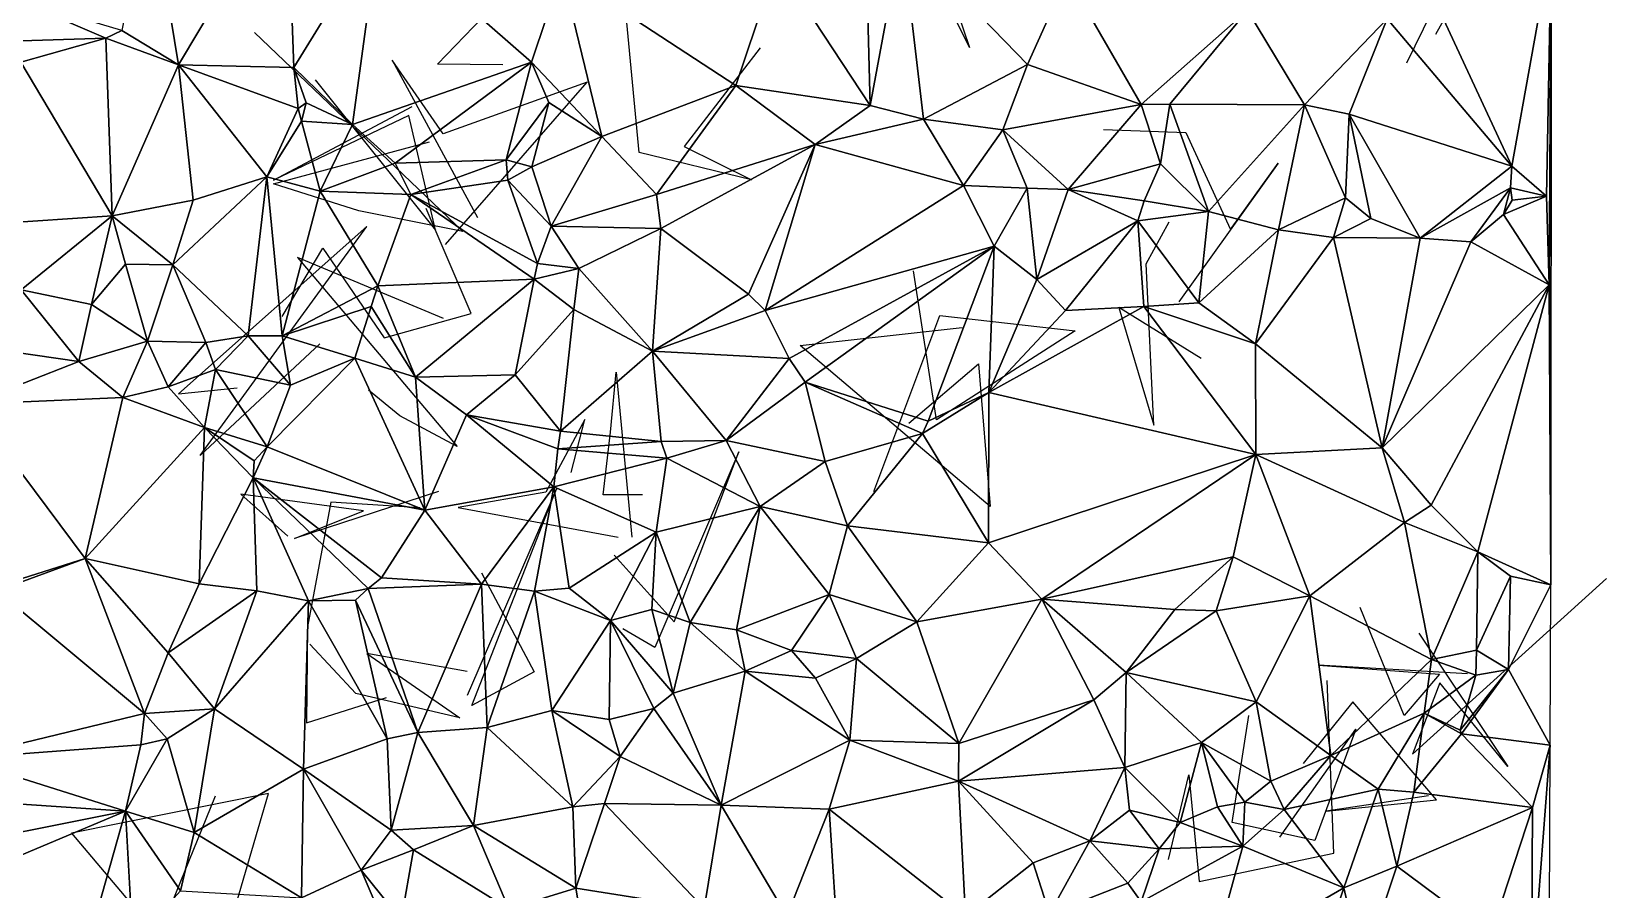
# Model space of a CAD drawing. Header units: metres. Extents: x -15.5 to 15.6, y -15.7 to 15.6.
# Drawn here: x 2.69 to 15.43, y -5.66 to 1.29 of the extents above; entities that cross this region are included whole.
import ezdxf

# ---------------------------------------------------------------- set-up
doc = ezdxf.new("R2010")
doc.units = ezdxf.units.M
doc.layers.add('CRACKS', color=1, linetype='Continuous')
doc.layers.add('STREET_MESH', color=7, linetype='Continuous')

msp = doc.modelspace()

# ---------------------------------------------------------------- linework, layer by layer
at = {"layer": 'CRACKS'}
for points in [[(6.5, 1.018, 0.1), (5.971, 1.022, 0.1), (6.919, 2.009, 0.1), (7.828, 1.439, 0.1), (6.572, 2.53, 0.1)], [(9.807, 2.543, 0.1), (10.277, 1.157, 0.1), (9.816, 2.091, 0.1), (10.04, 2.307, 0.1), (9.798, 2.506, 0.1)], [(14.051, 1.265, 0.1), (14.374, 1.846, 0.1), (12.679, 1.402, 0.1), (14.215, 1.855, 0.1), (13.813, 1.03, 0.1)], [(8.584, 1.155, 0.1), (7.968, 0.356, 0.1), (8.514, 0.087, 0.1), (7.605, 0.308, 0.1), (7.48, 1.618, 0.1)], [(4.491, 1.279, 0.1), (6.176, -0.332, 0.1), (5.336, -0.164, 0.1), (4.644, 0.054, 0.1), (5.907, 0.393, 0.1)], [(6.038, -0.438, 0.1), (7.183, 0.876, 0.1), (6.017, 0.458, 0.1), (5.605, 1.056, 0.1), (6.296, -0.22, 0.1)], [(4.981, 0.895, 0.1), (5.957, -0.322, 0.1), (5.741, 0.608, 0.1), (4.645, 0.083, 0.1), (5.767, 0.679, 0.1)], [(11.362, 0.494, 0.1), (12.029, 0.469, 0.1), (12.389, -0.315, 0.1), (12.776, 0.222, 0.1), (11.972, -0.902, 0.1)], [(4.715, -1.021, 0.1), (5.045, -0.468, 0.1), (5.54, -1.194, 0.1), (6.244, -0.997, 0.1), (5.88, -0.147, 0.1)], [(12.152, -1.361, 0.1), (11.486, -0.948, 0.1), (11.769, -1.901, 0.1), (11.706, -0.593, 0.1), (11.893, -0.254, 0.1)], [(5.02, -1.243, 0.1), (4.05, -2.145, 0.1), (5.4, -0.292, 0.1), (3.875, -1.646, 0.1), (4.351, -1.597, 0.1)], [(6.02, -1.037, 0.1), (4.84, -0.542, 0.1), (6.132, -2.072, 0.1), (5.667, -1.824, 0.1), (5.414, -1.617, 0.1)], [(9.503, -2.437, 0.1), (10.038, -1.013, 0.1), (11.133, -1.137, 0.1), (10.01, -1.857, 0.1), (9.825, -0.651, 0.1)], [(9.786, -1.883, 0.1), (10.349, -1.405, 0.1), (10.446, -2.559, 0.1), (8.908, -1.255, 0.1), (10.217, -1.109, 0.1)], [(7.631, -2.465, 0.1), (7.313, -2.464, 0.1), (7.372, -1.956, 0.1), (7.417, -1.47, 0.1), (7.544, -2.806, 0.1)], [(7.054, -2.284, 0.1), (7.163, -1.854, 0.1), (6.85, -2.444, 0.1), (6.139, -2.568, 0.1), (7.435, -2.808, 0.1)], [(7.402, -2.954, 0.1), (7.887, -3.493, 0.1), (8.41, -2.117, 0.1), (7.731, -3.702, 0.1), (7.471, -3.55, 0.1)], [(6.329, -3.097, 0.1), (6.754, -3.899, 0.1), (6.249, -4.17, 0.1), (6.934, -2.415, 0.1), (6.211, -4.09, 0.1)], [(5.979, -2.437, 0.1), (4.815, -2.819, 0.1), (5.372, -2.593, 0.1), (4.379, -2.458, 0.1), (4.762, -2.798, 0.1)], [(5.829, -2.571, 0.1), (5.109, -2.525, 0.1), (4.919, -3.533, 0.1), (4.912, -4.312, 0.1), (5.56, -4.105, 0.1)], [(13.915, -3.584, 0.1), (14.634, -4.664, 0.1), (14.085, -3.988, 0.1), (13.864, -4.565, 0.1), (15.433, -3.142, 0.1)], [(14.307, -3.914, 0.1), (13.101, -3.845, 0.1), (14.08, -3.916, 0.1), (13.794, -4.25, 0.1), (13.438, -3.377, 0.1)], [(6.212, -3.896, 0.1), (5.399, -3.75, 0.1), (6.154, -4.271, 0.1), (5.311, -4.073, 0.1), (4.938, -3.673, 0.1)], [(11.887, -5.416, 0.1), (12.052, -4.731, 0.1), (12.135, -5.596, 0.1), (13.226, -5.365, 0.1), (13.173, -3.969, 0.1)], [(13.993, -4.901, 0.1), (13.163, -5.027, 0.1), (14.057, -4.935, 0.1), (13.381, -4.141, 0.1), (12.977, -4.64, 0.1)], [(12.788, -5.237, 0.1), (13.404, -4.362, 0.1), (13.071, -5.264, 0.1), (12.402, -5.118, 0.1), (12.539, -4.25, 0.1)], [(4.284, -5.981, 0.1), (4.605, -4.884, 0.1), (3.011, -5.204, 0.1), (3.713, -6.037, 0.1), (4.175, -4.902, 0.1)]]:
    msp.add_polyline3d(points, dxfattribs=at)
at = {"layer": 'STREET_MESH'}
for points in [[(14.984, 1.969), (14.982, -3.194), (14.987, 3.683)], [(3.875, 1.018), (3.641, 2.447), (3.417, 1.296)], [(4.756, 2.492), (3.641, 2.447), (3.875, 1.018)], [(4.756, 2.492), (3.875, 1.018), (4.81, 0.996)], [(4.756, 2.492), (4.81, 0.996), (5.499, 2.119)], [(4.81, 0.996), (5.284, 0.534), (5.499, 2.119)], [(5.284, 0.534), (6.734, 1.04), (5.499, 2.119)], [(6.734, 1.04), (6.977, 1.773), (5.499, 2.119)], [(9.473, 0.687), (9.439, 2.041), (8.717, 1.839)], [(9.73, 2.07), (9.439, 2.041), (9.473, 0.687)], [(9.905, 0.578), (9.73, 2.07), (9.473, 0.687)], [(9.73, 2.07), (9.905, 0.578), (10.746, 1.019)], [(11.069, 1.734), (9.73, 2.07), (10.746, 1.019)], [(14.043, 1.539), (14.667, 0.196), (14.984, 1.969)], [(14.984, 1.969), (14.667, 0.196), (14.946, -0.046)], [(14.969, -0.765), (14.984, 1.969), (14.946, -0.046)], [(14.984, 1.969), (14.969, -0.765), (14.982, -3.194)], [(6.977, 1.773), (8.387, 0.849), (8.717, 1.839)], [(8.387, 0.849), (9.473, 0.687), (8.717, 1.839)], [(6.977, 1.773), (6.734, 1.04), (7.302, 0.437)], [(8.387, 0.849), (6.977, 1.773), (7.302, 0.437)], [(11.666, 0.697), (11.069, 1.734), (10.746, 1.019)], [(12.527, 1.456), (11.069, 1.734), (11.666, 0.697)], [(2.519, 1.21), (3.287, 1.234), (2.526, 1.563)], [(2.526, 1.563), (3.287, 1.234), (3.417, 1.296)], [(14.043, 1.539), (13.657, 1.389), (14.667, 0.196)], [(11.898, 0.698), (12.527, 1.456), (11.666, 0.697)], [(12.527, 1.456), (11.898, 0.698), (12.988, 0.694)], [(13.657, 1.389), (12.527, 1.456), (12.988, 0.694)], [(3.287, 1.234), (3.875, 1.018), (3.417, 1.296)], [(13.35, 0.619), (13.657, 1.389), (12.988, 0.694)], [(14.667, 0.196), (13.657, 1.389), (13.35, 0.619)], [(3.287, 1.234), (2.519, 1.21), (2.6, 1.04)], [(3.339, -0.205), (3.287, 1.234), (2.6, 1.04)], [(3.287, 1.234), (3.339, -0.205), (3.875, 1.018)], [(2.374, -0.271), (3.339, -0.205), (2.6, 1.04)], [(6.734, 1.04), (5.284, 0.534), (5.629, 0.22)], [(6.529, 0.248), (6.734, 1.04), (5.629, 0.22)], [(6.734, 1.04), (6.529, 0.248), (6.874, 0.713)], [(6.734, 1.04), (6.874, 0.713), (7.302, 0.437)], [(3.339, -0.205), (3.995, -0.079), (3.875, 1.018)], [(4.843, 0.664), (3.875, 1.018), (4.59, 0.109)], [(3.875, 1.018), (4.843, 0.664), (4.81, 0.996)], [(3.875, 1.018), (3.995, -0.079), (4.59, 0.109)], [(4.91, 0.71), (5.284, 0.534), (4.81, 0.996)], [(4.843, 0.664), (4.91, 0.71), (4.81, 0.996)], [(9.905, 0.578), (10.546, 0.492), (10.746, 1.019)], [(10.546, 0.492), (11.666, 0.697), (10.746, 1.019)], [(7.743, -0.033), (8.387, 0.849), (7.302, 0.437)], [(9.029, 0.372), (8.387, 0.849), (7.743, -0.033)], [(9.029, 0.372), (9.473, 0.687), (8.387, 0.849)], [(4.87, 0.561), (4.843, 0.664), (4.59, 0.109)], [(4.87, 0.561), (4.91, 0.71), (4.843, 0.664)], [(4.91, 0.71), (4.87, 0.561), (5.284, 0.534)], [(6.529, 0.248), (6.735, 0.191), (6.874, 0.713)], [(6.874, 0.713), (6.735, 0.191), (7.302, 0.437)], [(9.905, 0.578), (9.473, 0.687), (9.029, 0.372)], [(10.546, 0.492), (11.076, 0.009), (11.666, 0.697)], [(11.076, 0.009), (11.822, 0.216), (11.666, 0.697)], [(11.822, 0.216), (11.898, 0.698), (11.666, 0.697)], [(12.211, -0.17), (11.898, 0.698), (11.822, 0.216)], [(11.898, 0.698), (12.211, -0.17), (12.988, 0.694)], [(12.211, -0.17), (12.779, -0.32), (12.988, 0.694)], [(12.779, -0.32), (13.32, -0.06), (12.988, 0.694)], [(13.32, -0.06), (13.35, 0.619), (12.988, 0.694)], [(5.022, -0.007), (4.87, 0.561), (4.59, 0.109)], [(5.284, 0.534), (4.87, 0.561), (5.022, -0.007)], [(5.284, 0.534), (5.022, -0.007), (5.629, 0.22)], [(10.228, 0.04), (9.905, 0.578), (9.029, 0.372)], [(10.546, 0.492), (9.905, 0.578), (10.228, 0.04)], [(13.32, -0.06), (13.526, -0.228), (13.35, 0.619)], [(13.924, -0.385), (14.667, 0.196), (13.35, 0.619)], [(13.526, -0.228), (13.924, -0.385), (13.35, 0.619)], [(6.735, 0.191), (6.893, -0.288), (7.302, 0.437)], [(6.893, -0.288), (7.743, -0.033), (7.302, 0.437)], [(10.546, 0.492), (10.228, 0.04), (10.743, 0.019)], [(10.546, 0.492), (10.743, 0.019), (11.076, 0.009)], [(9.029, 0.372), (7.743, -0.033), (7.78, -0.307)], [(8.488, -0.84), (9.029, 0.372), (7.78, -0.307)], [(9.029, 0.372), (8.488, -0.84), (8.625, -0.972)], [(10.228, 0.04), (9.029, 0.372), (8.625, -0.972)], [(5.022, -0.007), (5.757, -0.033), (5.629, 0.22)], [(5.757, -0.033), (6.529, 0.248), (5.629, 0.22)], [(6.529, 0.248), (5.757, -0.033), (6.54, 0.084)], [(6.735, 0.191), (6.529, 0.248), (6.54, 0.084)], [(6.893, -0.288), (6.735, 0.191), (6.54, 0.084)], [(11.822, 0.216), (11.076, 0.009), (11.691, -0.085)], [(12.211, -0.17), (11.822, 0.216), (11.691, -0.085)], [(13.924, -0.385), (14.656, 0.02), (14.667, 0.196)], [(14.667, 0.196), (14.656, 0.02), (14.946, -0.046)], [(3.995, -0.079), (3.829, -0.602), (4.59, 0.109)], [(3.829, -0.602), (4.44, -1.177), (4.59, 0.109)], [(4.44, -1.177), (4.714, -1.177), (4.59, 0.109)], [(4.714, -1.177), (5.022, -0.007), (4.59, 0.109)], [(6.54, 0.084), (5.757, -0.033), (6.782, -0.591)], [(6.893, -0.288), (6.54, 0.084), (6.782, -0.591)], [(10.476, -0.451), (10.228, 0.04), (8.625, -0.972)], [(10.228, 0.04), (10.476, -0.451), (10.743, 0.019)], [(10.743, 0.019), (10.476, -0.451), (10.822, -0.721)], [(11.076, 0.009), (10.743, 0.019), (10.822, -0.721)], [(11.641, -0.246), (11.076, 0.009), (10.822, -0.721)], [(11.076, 0.009), (11.641, -0.246), (11.691, -0.085)], [(14.334, -0.417), (14.656, 0.02), (13.924, -0.385)], [(14.656, 0.02), (14.334, -0.417), (14.6, -0.196)], [(14.67, -0.079), (14.656, 0.02), (14.6, -0.196)], [(14.656, 0.02), (14.67, -0.079), (14.946, -0.046)], [(3.829, -0.602), (3.995, -0.079), (3.339, -0.205)], [(4.714, -1.177), (5.49, -0.773), (5.022, -0.007)], [(5.49, -0.773), (5.757, -0.033), (5.022, -0.007)], [(6.753, -0.719), (5.757, -0.033), (5.49, -0.773)], [(5.757, -0.033), (6.753, -0.719), (6.782, -0.591)], [(7.743, -0.033), (6.893, -0.288), (7.78, -0.307)], [(11.641, -0.246), (12.211, -0.17), (11.691, -0.085)], [(13.32, -0.06), (12.779, -0.32), (13.224, -0.381)], [(13.526, -0.228), (13.32, -0.06), (13.224, -0.381)], [(14.6, -0.196), (14.969, -0.765), (14.946, -0.046)], [(14.67, -0.079), (14.6, -0.196), (14.946, -0.046)], [(2.374, -0.271), (2.602, -0.804), (3.339, -0.205)], [(2.602, -0.804), (3.171, -0.924), (3.339, -0.205)], [(3.171, -0.924), (3.447, -0.596), (3.339, -0.205)], [(3.447, -0.596), (3.829, -0.602), (3.339, -0.205)], [(11.054, -0.972), (11.641, -0.246), (10.822, -0.721)], [(11.054, -0.972), (11.687, -0.939), (11.641, -0.246)], [(12.133, -0.909), (12.211, -0.17), (11.641, -0.246)], [(11.687, -0.939), (12.133, -0.909), (11.641, -0.246)], [(12.133, -0.909), (12.779, -0.32), (12.211, -0.17)], [(13.924, -0.385), (13.526, -0.228), (13.224, -0.381)], [(14.6, -0.196), (14.334, -0.417), (14.969, -0.765)], [(6.893, -0.288), (6.782, -0.591), (7.115, -0.632)], [(7.78, -0.307), (6.893, -0.288), (7.115, -0.632)], [(7.78, -0.307), (7.115, -0.632), (7.713, -1.3)], [(8.488, -0.84), (7.78, -0.307), (7.713, -1.3)], [(12.779, -0.32), (12.133, -0.909), (12.592, -1.243)], [(12.779, -0.32), (12.592, -1.243), (13.224, -0.381)], [(12.592, -1.243), (13.616, -2.083), (13.224, -0.381)], [(13.616, -2.083), (13.924, -0.385), (13.224, -0.381)], [(8.818, -1.36), (10.476, -0.451), (8.625, -0.972)], [(8.818, -1.36), (8.948, -1.553), (10.476, -0.451)], [(8.948, -1.553), (9.943, -1.868), (10.476, -0.451)], [(10.476, -0.451), (9.943, -1.868), (10.435, -1.637)], [(10.822, -0.721), (10.476, -0.451), (10.435, -1.637)], [(14.334, -0.417), (13.924, -0.385), (13.616, -2.083)], [(14.334, -0.417), (13.616, -2.083), (14.969, -0.765)], [(3.171, -0.924), (3.624, -1.221), (3.447, -0.596)], [(3.624, -1.221), (3.829, -0.602), (3.447, -0.596)], [(4.096, -1.231), (3.829, -0.602), (3.624, -1.221)], [(3.829, -0.602), (4.096, -1.231), (4.44, -1.177)], [(6.782, -0.591), (6.753, -0.719), (7.115, -0.632)], [(6.753, -0.719), (7.075, -0.963), (7.115, -0.632)], [(7.115, -0.632), (7.075, -0.963), (7.713, -1.3)], [(5.794, -1.511), (6.753, -0.719), (5.49, -0.773)], [(6.753, -0.719), (5.794, -1.511), (6.601, -1.493)], [(7.075, -0.963), (6.753, -0.719), (6.601, -1.493)], [(11.054, -0.972), (10.822, -0.721), (10.435, -1.637)], [(3.07, -1.386), (2.602, -0.804), (2.174, -1.255)], [(3.171, -0.924), (2.602, -0.804), (3.07, -1.386)], [(4.714, -1.177), (5.435, -0.939), (5.49, -0.773)], [(5.435, -0.939), (5.794, -1.511), (5.49, -0.773)], [(8.625, -0.972), (8.488, -0.84), (7.713, -1.3)], [(13.616, -2.083), (14.014, -2.549), (14.969, -0.765)], [(14.969, -0.765), (14.014, -2.549), (14.392, -2.925)], [(14.969, -0.765), (14.392, -2.925), (14.982, -3.194)], [(3.171, -0.924), (3.07, -1.386), (3.624, -1.221)], [(5.435, -0.939), (4.714, -1.177), (5.302, -1.358)], [(5.794, -1.511), (5.435, -0.939), (5.302, -1.358)], [(6.968, -1.949), (7.075, -0.963), (6.601, -1.493)], [(7.075, -0.963), (6.968, -1.949), (7.713, -1.3)], [(8.818, -1.36), (8.625, -0.972), (7.713, -1.3)], [(11.687, -0.939), (11.054, -0.972), (10.435, -1.637)], [(12.594, -2.137), (11.687, -0.939), (10.435, -1.637)], [(12.592, -1.243), (12.133, -0.909), (11.687, -0.939)], [(12.594, -2.137), (12.592, -1.243), (11.687, -0.939)], [(3.07, -1.386), (2.174, -1.255), (2.187, -1.731)], [(3.07, -1.386), (3.426, -1.677), (3.624, -1.221)], [(3.624, -1.221), (3.426, -1.677), (3.791, -1.589)], [(4.096, -1.231), (3.624, -1.221), (3.791, -1.589)], [(4.174, -1.45), (4.096, -1.231), (3.791, -1.589)], [(4.096, -1.231), (4.174, -1.45), (4.44, -1.177)], [(4.44, -1.177), (4.174, -1.45), (4.783, -1.576)], [(4.44, -1.177), (4.783, -1.576), (4.714, -1.177)], [(4.714, -1.177), (4.783, -1.576), (5.302, -1.358)], [(12.594, -2.137), (13.616, -2.083), (12.592, -1.243)], [(3.426, -1.677), (3.07, -1.386), (2.187, -1.731)], [(5.302, -1.358), (4.593, -2.076), (5.869, -2.59)], [(4.783, -1.576), (4.593, -2.076), (5.302, -1.358)], [(5.794, -1.511), (5.302, -1.358), (5.869, -2.59)], [(6.968, -1.949), (7.783, -2.033), (7.713, -1.3)], [(8.309, -2.025), (8.818, -1.36), (7.713, -1.3)], [(7.783, -2.033), (8.309, -2.025), (7.713, -1.3)], [(8.948, -1.553), (8.818, -1.36), (8.309, -2.025)], [(4.087, -1.92), (4.174, -1.45), (3.791, -1.589)], [(4.174, -1.45), (4.087, -1.92), (4.593, -2.076)], [(4.783, -1.576), (4.174, -1.45), (4.593, -2.076)], [(5.794, -1.511), (6.206, -1.816), (6.601, -1.493)], [(6.206, -1.816), (5.794, -1.511), (5.869, -2.59)], [(6.206, -1.816), (6.968, -1.949), (6.601, -1.493)], [(3.426, -1.677), (4.087, -1.92), (3.791, -1.589)], [(9.11, -2.194), (8.948, -1.553), (8.309, -2.025)], [(9.898, -1.968), (8.948, -1.553), (9.11, -2.194)], [(9.898, -1.968), (9.943, -1.868), (8.948, -1.553)], [(9.898, -1.968), (10.432, -2.853), (10.435, -1.637)], [(9.943, -1.868), (9.898, -1.968), (10.435, -1.637)], [(10.432, -2.853), (12.594, -2.137), (10.435, -1.637)], [(3.121, -2.98), (3.426, -1.677), (2.187, -1.731)], [(2.388, -3.212), (3.121, -2.98), (2.187, -1.731)], [(3.426, -1.677), (3.121, -2.98), (4.087, -1.92)], [(6.913, -2.399), (6.206, -1.816), (5.869, -2.59)], [(6.968, -1.949), (6.206, -1.816), (6.947, -2.091)], [(6.206, -1.816), (6.913, -2.399), (6.947, -2.091)], [(3.121, -2.98), (4.043, -3.184), (4.087, -1.92)], [(4.087, -1.92), (4.043, -3.184), (4.48, -2.326)], [(4.087, -1.92), (4.488, -2.188), (4.593, -2.076)], [(4.488, -2.188), (4.087, -1.92), (4.48, -2.326)], [(7.783, -2.033), (6.968, -1.949), (6.947, -2.091)], [(7.827, -2.168), (7.783, -2.033), (6.947, -2.091)], [(7.783, -2.033), (7.827, -2.168), (8.309, -2.025)], [(7.827, -2.168), (8.584, -2.56), (8.309, -2.025)], [(8.584, -2.56), (9.11, -2.194), (8.309, -2.025)], [(9.289, -2.715), (9.898, -1.968), (9.11, -2.194)], [(9.898, -1.968), (9.289, -2.715), (10.432, -2.853)], [(4.593, -2.076), (4.48, -2.326), (5.869, -2.59)], [(4.488, -2.188), (4.48, -2.326), (4.593, -2.076)], [(6.913, -2.399), (7.827, -2.168), (6.947, -2.091)], [(10.864, -3.31), (12.594, -2.137), (10.432, -2.853)], [(12.594, -2.137), (10.864, -3.31), (12.411, -2.966)], [(13.031, -3.282), (12.594, -2.137), (12.411, -2.966)], [(13.616, -2.083), (12.594, -2.137), (13.797, -2.688)], [(12.594, -2.137), (13.031, -3.282), (13.797, -2.688)], [(14.014, -2.549), (13.616, -2.083), (13.797, -2.688)], [(7.827, -2.168), (6.913, -2.399), (7.741, -2.768)], [(7.827, -2.168), (7.741, -2.768), (8.584, -2.56)], [(9.289, -2.715), (9.11, -2.194), (8.584, -2.56)], [(4.48, -2.326), (4.043, -3.184), (4.511, -3.242)], [(4.928, -3.324), (4.48, -2.326), (4.511, -3.242)], [(4.928, -3.324), (5.412, -3.224), (4.48, -2.326)], [(4.48, -2.326), (5.519, -3.136), (5.869, -2.59)], [(5.412, -3.224), (5.519, -3.136), (4.48, -2.326)], [(6.328, -3.189), (6.913, -2.399), (5.869, -2.59)], [(6.913, -2.399), (6.328, -3.189), (6.757, -3.245)], [(7.038, -3.219), (6.913, -2.399), (6.757, -3.245)], [(6.913, -2.399), (7.038, -3.219), (7.741, -2.768)], [(5.519, -3.136), (6.328, -3.189), (5.869, -2.59)], [(7.741, -2.768), (8.018, -3.498), (8.584, -2.56)], [(8.018, -3.498), (8.391, -3.557), (8.584, -2.56)], [(8.584, -2.56), (8.391, -3.557), (9.143, -3.271)], [(9.289, -2.715), (8.584, -2.56), (9.143, -3.271)], [(14.392, -2.925), (14.014, -2.549), (13.797, -2.688)], [(7.038, -3.219), (7.372, -3.482), (7.741, -2.768)], [(7.741, -2.768), (7.372, -3.482), (7.707, -3.393)], [(8.018, -3.498), (7.741, -2.768), (7.707, -3.393)], [(9.852, -3.494), (9.289, -2.715), (9.143, -3.271)], [(9.289, -2.715), (9.852, -3.494), (10.432, -2.853)], [(13.031, -3.282), (14.017, -3.797), (13.797, -2.688)], [(14.017, -3.797), (14.392, -2.925), (13.797, -2.688)], [(9.852, -3.494), (10.864, -3.31), (10.432, -2.853)], [(14.392, -2.925), (14.017, -3.797), (14.381, -3.721)], [(14.656, -3.124), (14.392, -2.925), (14.381, -3.721)], [(14.392, -2.925), (14.656, -3.124), (14.982, -3.194)], [(3.121, -2.98), (2.388, -3.212), (2.406, -3.242)], [(3.6, -4.234), (3.121, -2.98), (2.406, -3.242)], [(3.792, -3.744), (3.121, -2.98), (3.6, -4.234)], [(3.792, -3.744), (4.043, -3.184), (3.121, -2.98)], [(10.864, -3.31), (11.94, -3.392), (12.411, -2.966)], [(11.94, -3.392), (12.274, -3.404), (12.411, -2.966)], [(12.274, -3.404), (13.031, -3.282), (12.411, -2.966)], [(4.043, -3.184), (3.792, -3.744), (4.511, -3.242)], [(5.519, -3.136), (5.412, -3.224), (6.328, -3.189)], [(14.64, -3.878), (14.656, -3.124), (14.381, -3.721)], [(14.656, -3.124), (14.64, -3.878), (14.982, -3.194)], [(2.096, -4.599), (3.6, -4.234), (2.406, -3.242)], [(3.792, -3.744), (4.168, -4.197), (4.511, -3.242)], [(4.168, -4.197), (4.928, -3.324), (4.511, -3.242)], [(5.412, -3.224), (4.928, -3.324), (5.309, -3.318)], [(5.412, -3.224), (5.309, -3.318), (5.814, -4.389)], [(6.328, -3.189), (5.412, -3.224), (5.814, -4.389)], [(6.328, -3.189), (5.814, -4.389), (6.374, -4.348)], [(6.757, -3.245), (6.328, -3.189), (6.374, -4.348)], [(6.896, -4.212), (6.757, -3.245), (6.374, -4.348)], [(7.372, -3.482), (7.038, -3.219), (6.757, -3.245)], [(6.896, -4.212), (7.372, -3.482), (6.757, -3.245)], [(8.391, -3.557), (8.837, -3.724), (9.143, -3.271)], [(8.837, -3.724), (9.362, -3.79), (9.143, -3.271)], [(9.362, -3.79), (9.852, -3.494), (9.143, -3.271)], [(10.864, -3.31), (9.852, -3.494), (10.191, -4.477)], [(11.285, -4.125), (10.864, -3.31), (10.191, -4.477)], [(10.864, -3.31), (11.545, -3.903), (11.94, -3.392)], [(11.285, -4.125), (11.545, -3.903), (10.864, -3.31)], [(13.031, -3.282), (12.274, -3.404), (12.597, -4.14)], [(13.031, -3.282), (12.597, -4.14), (13.201, -4.575)], [(14.017, -3.797), (13.031, -3.282), (13.201, -4.575)], [(14.982, -3.194), (14.64, -3.878), (14.977, -4.491)], [(4.928, -3.324), (4.168, -4.197), (4.888, -4.686)], [(4.928, -3.324), (4.888, -4.686), (5.565, -4.441)], [(5.309, -3.318), (4.928, -3.324), (5.565, -4.441)], [(5.814, -4.389), (5.309, -3.318), (5.565, -4.441)], [(7.372, -3.482), (7.878, -4.071), (7.707, -3.393)], [(7.878, -4.071), (8.018, -3.498), (7.707, -3.393)], [(11.545, -3.903), (12.274, -3.404), (11.94, -3.392)], [(12.274, -3.404), (11.545, -3.903), (12.597, -4.14)], [(7.362, -4.283), (7.372, -3.482), (6.896, -4.212)], [(7.362, -4.283), (7.724, -4.195), (7.372, -3.482)], [(7.724, -4.195), (7.878, -4.071), (7.372, -3.482)], [(7.878, -4.071), (8.462, -3.893), (8.018, -3.498)], [(8.018, -3.498), (8.462, -3.893), (8.391, -3.557)], [(8.462, -3.893), (8.837, -3.724), (8.391, -3.557)], [(9.852, -3.494), (9.362, -3.79), (10.191, -4.477)], [(4.168, -4.197), (3.792, -3.744), (3.6, -4.234)], [(8.837, -3.724), (8.462, -3.893), (9.03, -3.948)], [(9.362, -3.79), (8.837, -3.724), (9.03, -3.948)], [(9.31, -4.45), (9.362, -3.79), (9.03, -3.948)], [(9.362, -3.79), (9.31, -4.45), (10.191, -4.477)], [(13.957, -4.233), (14.017, -3.797), (13.201, -4.575)], [(13.957, -4.233), (14.374, -3.924), (14.017, -3.797)], [(14.017, -3.797), (14.374, -3.924), (14.381, -3.721)], [(14.374, -3.924), (14.64, -3.878), (14.381, -3.721)], [(8.462, -3.893), (7.878, -4.071), (8.269, -4.977)], [(9.31, -4.45), (8.462, -3.893), (8.269, -4.977)], [(8.462, -3.893), (9.31, -4.45), (9.03, -3.948)], [(11.535, -4.673), (11.545, -3.903), (11.285, -4.125)], [(11.535, -4.673), (12.156, -4.47), (11.545, -3.903)], [(11.545, -3.903), (12.156, -4.47), (12.597, -4.14)], [(13.957, -4.233), (14.249, -4.369), (14.374, -3.924)], [(14.249, -4.369), (14.259, -4.401), (14.64, -3.878)], [(14.374, -3.924), (14.249, -4.369), (14.64, -3.878)], [(14.64, -3.878), (14.259, -4.401), (14.977, -4.491)], [(7.878, -4.071), (7.724, -4.195), (8.269, -4.977)], [(3.785, -4.441), (4.168, -4.197), (3.6, -4.234)], [(4.168, -4.197), (3.785, -4.441), (4.003, -5.2)], [(4.888, -4.686), (4.168, -4.197), (4.003, -5.2)], [(7.362, -4.283), (7.45, -4.582), (7.724, -4.195)], [(7.724, -4.195), (7.45, -4.582), (8.269, -4.977)], [(10.188, -4.782), (11.285, -4.125), (10.191, -4.477)], [(11.535, -4.673), (11.285, -4.125), (10.188, -4.782)], [(12.156, -4.47), (12.717, -4.783), (12.597, -4.14)], [(12.597, -4.14), (12.717, -4.783), (13.201, -4.575)], [(2.096, -4.599), (3.572, -4.488), (3.6, -4.234)], [(3.572, -4.488), (3.785, -4.441), (3.6, -4.234)], [(7.068, -4.99), (6.896, -4.212), (6.374, -4.348)], [(7.45, -4.582), (7.362, -4.283), (6.896, -4.212)], [(7.068, -4.99), (7.45, -4.582), (6.896, -4.212)], [(13.584, -4.848), (13.957, -4.233), (13.201, -4.575)], [(13.957, -4.233), (13.584, -4.848), (13.873, -4.871)], [(13.957, -4.233), (13.873, -4.871), (14.259, -4.401)], [(14.249, -4.369), (13.957, -4.233), (14.259, -4.401)], [(3.785, -4.441), (3.448, -5.027), (4.003, -5.2)], [(3.448, -5.027), (3.785, -4.441), (3.572, -4.488)], [(5.565, -4.441), (4.888, -4.686), (5.596, -5.181)], [(5.814, -4.389), (5.565, -4.441), (5.596, -5.181)], [(6.263, -5.143), (5.814, -4.389), (5.596, -5.181)], [(5.814, -4.389), (6.263, -5.143), (6.374, -4.348)], [(6.263, -5.143), (7.068, -4.99), (6.374, -4.348)], [(9.141, -5.011), (9.31, -4.45), (8.269, -4.977)], [(9.31, -4.45), (9.141, -5.011), (10.188, -4.782)], [(9.31, -4.45), (10.188, -4.782), (10.191, -4.477)], [(13.873, -4.871), (14.833, -4.996), (14.259, -4.401)], [(14.259, -4.401), (14.833, -4.996), (14.977, -4.491)], [(2.096, -4.599), (3.448, -5.027), (3.572, -4.488)], [(7.324, -4.965), (7.45, -4.582), (7.068, -4.99)], [(7.45, -4.582), (7.324, -4.965), (8.269, -4.977)], [(11.535, -4.673), (11.982, -5.119), (12.156, -4.47)], [(11.982, -5.119), (12.284, -4.992), (12.156, -4.47)], [(12.505, -4.954), (12.717, -4.783), (12.156, -4.47)], [(12.284, -4.992), (12.505, -4.954), (12.156, -4.47)], [(12.717, -4.783), (12.824, -5.012), (13.201, -4.575)], [(12.824, -5.012), (13.584, -4.848), (13.201, -4.575)], [(14.977, -4.491), (14.827, -6.477), (14.938, -14.079)], [(14.833, -4.996), (14.827, -6.477), (14.977, -4.491)], [(2.096, -4.599), (1.882, -4.922), (3.448, -5.027)], [(4.888, -4.686), (4.003, -5.2), (4.87, -5.727)], [(5.354, -5.504), (4.888, -4.686), (4.87, -5.727)], [(4.888, -4.686), (5.354, -5.504), (5.596, -5.181)], [(11.252, -5.266), (11.535, -4.673), (10.188, -4.782)], [(11.573, -5.018), (11.535, -4.673), (11.252, -5.266)], [(11.573, -5.018), (11.982, -5.119), (11.535, -4.673)], [(10.188, -4.782), (9.141, -5.011), (10.246, -5.877)], [(10.792, -5.443), (10.188, -4.782), (10.246, -5.877)], [(10.792, -5.443), (11.252, -5.266), (10.188, -4.782)], [(12.505, -4.954), (12.824, -5.012), (12.717, -4.783)], [(1.882, -4.922), (1.823, -5.351), (3.448, -5.027)], [(7.324, -4.965), (7.068, -4.99), (7.092, -5.65)], [(8.129, -5.815), (7.324, -4.965), (7.092, -5.65)], [(7.324, -4.965), (8.129, -5.815), (8.269, -4.977)], [(12.505, -4.954), (12.284, -4.992), (12.49, -5.308)], [(12.824, -5.012), (12.505, -4.954), (12.49, -5.308)], [(13.584, -4.848), (12.824, -5.012), (13.306, -5.648)], [(13.584, -4.848), (13.306, -5.648), (13.736, -5.472)], [(13.873, -4.871), (13.584, -4.848), (13.736, -5.472)], [(14.833, -4.996), (13.873, -4.871), (13.736, -5.472)], [(1.823, -5.351), (1.87, -5.691), (3.448, -5.027)], [(3.448, -5.027), (1.87, -5.691), (3.063, -6.383)], [(3.448, -5.027), (3.063, -6.383), (3.505, -6.095)], [(4.003, -5.2), (3.448, -5.027), (3.892, -5.671)], [(3.448, -5.027), (3.505, -6.095), (3.892, -5.671)], [(7.092, -5.65), (7.068, -4.99), (6.263, -5.143)], [(8.129, -5.815), (8.798, -5.876), (8.269, -4.977)], [(8.798, -5.876), (9.141, -5.011), (8.269, -4.977)], [(8.798, -5.876), (9.221, -6.23), (9.141, -5.011)], [(9.141, -5.011), (9.221, -6.23), (10.246, -5.877)], [(11.812, -5.331), (11.573, -5.018), (11.252, -5.266)], [(11.982, -5.119), (11.573, -5.018), (11.812, -5.331)], [(12.284, -4.992), (11.982, -5.119), (12.49, -5.308)], [(12.824, -5.012), (12.49, -5.308), (13.306, -5.648)], [(14.833, -4.996), (13.736, -5.472), (14.495, -6.035)], [(14.833, -4.996), (14.495, -6.035), (14.827, -6.477)], [(4.003, -5.2), (3.892, -5.671), (4.87, -5.727)], [(5.354, -5.504), (5.778, -5.339), (5.596, -5.181)], [(5.778, -5.339), (6.263, -5.143), (5.596, -5.181)], [(5.778, -5.339), (6.549, -5.816), (6.263, -5.143)], [(6.549, -5.816), (7.092, -5.65), (6.263, -5.143)], [(11.982, -5.119), (11.812, -5.331), (12.49, -5.308)], [(5.679, -5.905), (5.778, -5.339), (5.354, -5.504)], [(6.549, -5.816), (5.778, -5.339), (5.679, -5.905)], [(10.926, -5.858), (11.252, -5.266), (10.792, -5.443)], [(11.252, -5.266), (10.926, -5.858), (11.558, -5.61)], [(11.812, -5.331), (11.252, -5.266), (11.558, -5.61)], [(11.667, -5.76), (11.812, -5.331), (11.558, -5.61)], [(12.49, -5.308), (11.667, -5.76), (12.225, -6.273)], [(12.49, -5.308), (11.812, -5.331), (11.667, -5.76)], [(13.306, -5.648), (12.49, -5.308), (12.225, -6.273)], [(10.926, -5.858), (10.792, -5.443), (10.246, -5.877)], [(13.736, -5.472), (13.306, -5.648), (13.459, -6.306)], [(14.495, -6.035), (13.736, -5.472), (13.459, -6.306)], [(5.577, -6.027), (5.354, -5.504), (4.87, -5.727)], [(5.577, -6.027), (5.679, -5.905), (5.354, -5.504)], [(6.549, -5.816), (7.216, -6.37), (7.092, -5.65)], [(7.216, -6.37), (8.129, -5.815), (7.092, -5.65)], [(10.926, -5.858), (11.667, -5.76), (11.558, -5.61)], [(12.98, -6.635), (13.306, -5.648), (12.225, -6.273)], [(13.306, -5.648), (12.98, -6.635), (13.459, -6.306)]]:
    msp.add_3dface(points, dxfattribs=at)

doc.saveas('drawing.dxf')
